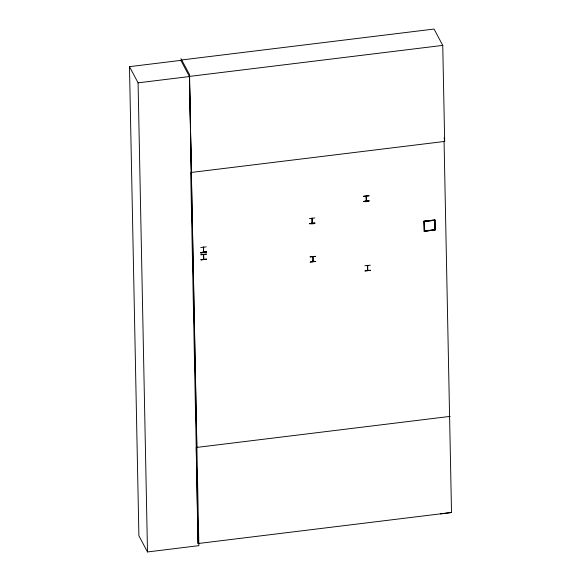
<?xml version="1.0" encoding="UTF-8"?>
<svg xmlns="http://www.w3.org/2000/svg" width="581" height="581" viewBox="0 0 581 581"><rect width="100%" height="100%" fill="white"/><g stroke="black" fill="none" stroke-linecap="round" stroke-linejoin="round"><path stroke-width="0.87" d="M200.779 247.535L206.226 246.852M206.364 254.093L200.866 254.667M310.138 256.984L315.585 256.294M368.993 195.768L363.488 196.363M309.404 218.609L314.851 217.955M370.344 265.197L364.846 265.742M203.234 247.157L203.662 247.353L203.495 252.212M203.749 254.478L203.575 255.059L203.561 254.5M203.728 259.191L203.481 259.17M312.731 261.479C313.399 261.958 312.789 260.491 312.694 261.392L312.883 261.726L312.781 256.729M312.934 260.913L312.854 261.239M366.066 195.942L366.262 201.164L366.379 200.808M367.795 266.011L367.395 265.808L367.548 266.149M367.853 270.463L367.606 265.335M203.379 254.376L203.633 259.402M366.19 196.233L366.509 201.048M366.103 200.496L366.342 200.416M311.917 218.136L312.055 218.928L312.237 218.347M311.924 223.039C312.019 223.729 312.404 222.211 312.324 223.242M367.599 270.042L367.788 270.071M203.851 259.475L203.626 254.246M312.026 218.441L312.084 223.271M312.171 223.119L312.106 218.115M367.758 265.582L367.417 265.357M440.5 513.909L451.517 512.493L444.073 141.503L444.668 141.43L444.145 137.871M444.073 141.568L444.668 141.495L442.744 45.391L434.058 29.05L180.691 60.075L189.457 76.547L198.862 545.661L147.494 551.95L138.895 535.776L129.483 66.662L180.858 60.373M442.744 45.391L189.384 76.416L196.821 447.406M129.483 66.662L138.082 82.836L189.457 76.547M444.668 141.43L190.713 172.521L198.157 543.518L451.517 512.493M363.546 196.225L369.008 195.833M363.59 201.375C374.796 199.501 366.386 202.587 363.597 201.411M363.655 201.52L369.109 200.83M423.999 221.179L434.958 219.981L435.162 229.982L424.268 231.318L423.999 221.179L424.268 231.318M424.065 221.317L434.958 219.981M424.304 221.419L434.661 220.293L424.304 221.419L424.566 230.998L434.849 229.742L434.588 220.163M203.604 251.529L203.517 252.277L203.335 251.943M203.582 251.965L203.379 251.544M200.895 252.88C217.584 250.2 189.617 254.478 206.335 252.19M200.823 252.51L206.335 251.936L200.815 252.466M424.195 231.18L435.162 229.982M200.961 259.7L206.473 259.206L201.026 259.874M201.019 259.823L206.466 259.177M310.138 256.773L315.599 256.381M312.665 256.991C313.587 255.923 313.144 261.849 312.97 261.356M315.694 261.435L310.254 262.046M310.232 262.046L315.701 261.377M450.188 416.381L196.225 447.479L197.947 543.54M314.858 222.944L309.477 223.736M309.462 223.685C320.313 222.015 312.694 224.709 309.412 223.547M370.409 270.288C364.156 270.528 361.912 271.748 370.417 270.318M434.849 229.742L424.566 230.998M181.032 58.659L189.559 74.695L191.309 172.448M203.481 247.019L203.604 251.914M367.577 270.492L367.541 265.64M434.886 219.85L435.089 229.844M206.378 254.158L200.932 254.827M138.082 82.836L147.494 551.95"/></g></svg>
